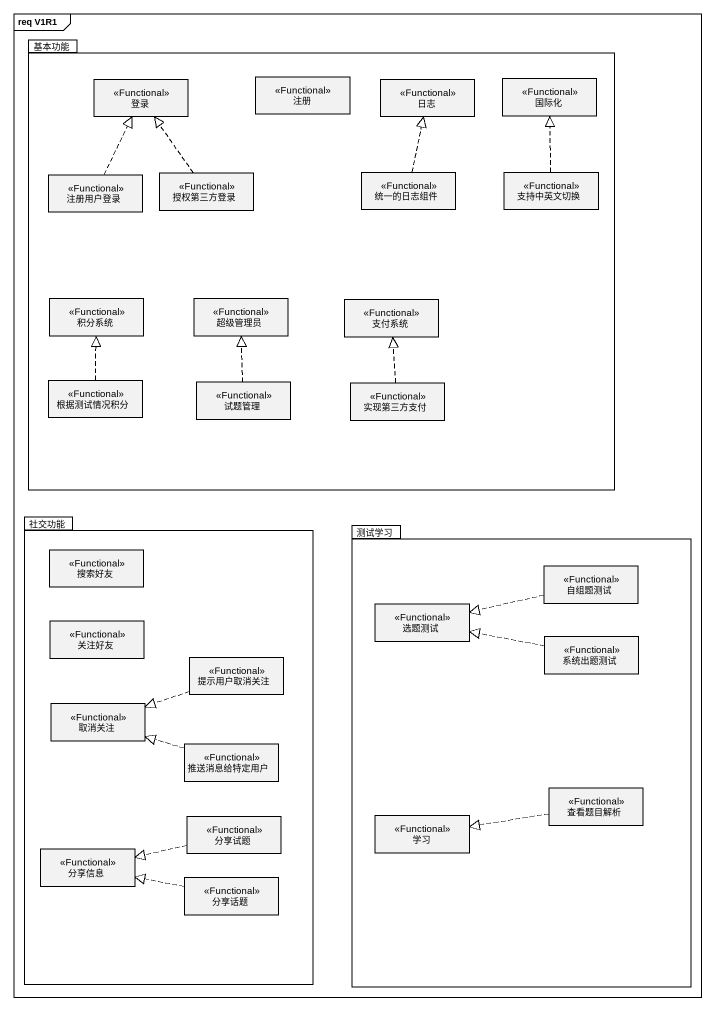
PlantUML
@startuml
mainframe req V1R1
hide circle
hide empty members
package 基本功能 {
  class 注册 <<Functional>>
  class 国际化 <<Functional>>
  class 登录 <<Functional>>
  class 日志 <<Functional>>
  class 注册用户登录 <<Functional>>
  class 授权第三方登录 <<Functional>>
  class 统一的日志组件 <<Functional>>
  class 支持中英文切换 <<Functional>>
  class 积分系统 <<Functional>>
  class 超级管理员 <<Functional>>
  class 支付系统 <<Functional>>
  class 根据测试情况积分 <<Functional>>
  class 试题管理 <<Functional>>
  class 实现第三方支付 <<Functional>>
}
package 社交功能 {
  class 搜索好友 <<Functional>>
  class 关注好友 <<Functional>>
  class 提示用户取消关注 <<Functional>>
  class 取消关注 <<Functional>>
  class 推送消息给特定用户 <<Functional>>
  class 分享信息 <<Functional>>
  class 分享试题 <<Functional>>
  class 分享话题 <<Functional>>
}
package 测试学习 {
  class 自组题测试 <<Functional>>
  class 选题测试 <<Functional>>
  class 系统出题测试 <<Functional>>
  class 查看题目解析 <<Functional>>
  class 学习 <<Functional>>
}
注册用户登录 .up.|> 登录
授权第三方登录 .up.|> 登录
统一的日志组件 .up.|> 日志
支持中英文切换 .up.|> 国际化
根据测试情况积分 .up.|> 积分系统
试题管理 .up.|> 超级管理员
实现第三方支付 .up.|> 支付系统
自组题测试 .left.|> 选题测试
提示用户取消关注 .left.|> 取消关注
系统出题测试 .left.|> 选题测试
推送消息给特定用户 .left.|> 取消关注
查看题目解析 .left.|> 学习
分享试题 .left.|> 分享信息
分享话题 .left.|> 分享信息
@enduml
